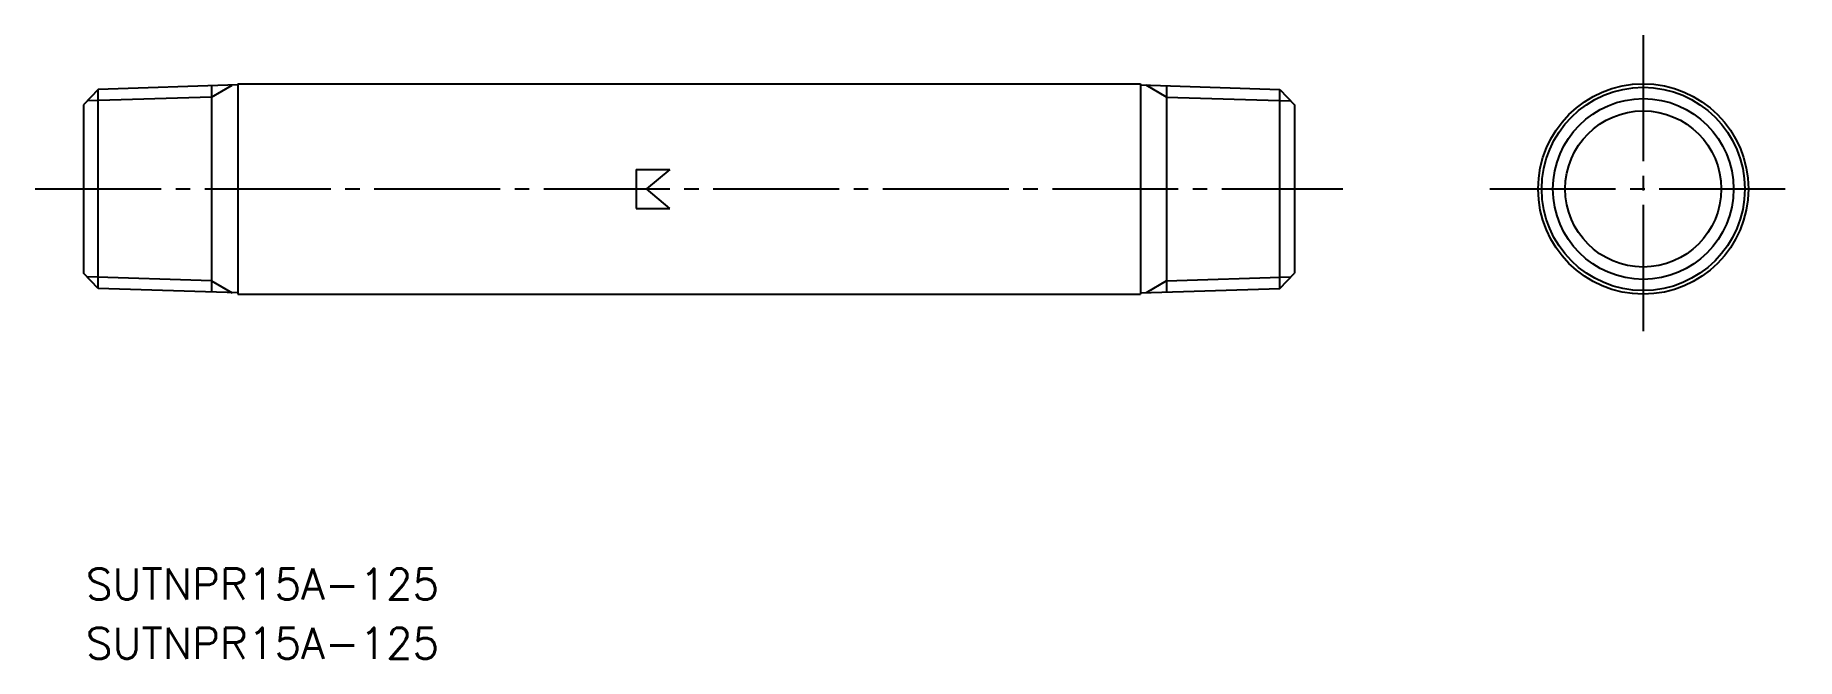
# Model space of a CAD drawing. Extents: x 42 to 223, y 151 to 215.
import ezdxf

# ---------------------------------------------------------------- set-up
doc = ezdxf.new("R2010")
doc.units = 0
doc.linetypes.add('CENTER', pattern=[17.5, 13, -1.5, 1.5, -1.5])
doc.layers.get('0').update_dxf_attribs({"linetype": 'CONTINUOUS'})
doc.layers.add('CENTER', color=1, linetype='CENTER')
doc.styles.get("Standard").update_dxf_attribs({"font": 'txt.shx', "bigfont": '@extfont2.shx'})

msp = doc.modelspace()

# ---------------------------------------------------------------- linework, layer by layer
at = {"color": 7, "linetype": 'CONTINUOUS'}
for p, q in [((48.01, 209.6), (46.51, 208)), ((62.41, 210.05), (48.01, 209.6)), ((48.01, 189.06), (48.01, 209.6)), ((59.71, 209.96), (59.71, 188.69)), ((62.41, 210.18), (155.61, 210.18)), ((62.41, 210.18), (62.41, 188.48)), ((155.61, 210.18), (155.61, 188.48)), ((155.61, 210.05), (170.01, 209.6)), ((158.31, 209.96), (158.31, 188.69)), ((170.01, 209.6), (171.51, 208)), ((170.01, 189.06), (170.01, 209.6)), ((46.51, 208), (46.51, 190.65)), ((171.51, 208), (171.51, 190.65)), ((103.53, 201.33), (103.53, 197.33)), ((103.53, 201.33), (107.01, 201.33)), ((107.01, 201.33), (104.63, 199.33)), ((107.01, 197.33), (104.63, 199.33)), ((103.53, 197.33), (107.01, 197.33)), ((48.01, 189.06), (46.51, 190.65)), ((170.01, 189.06), (171.51, 190.65)), ((62.41, 188.61), (48.01, 189.06)), ((62.41, 188.48), (155.61, 188.48)), ((155.61, 188.61), (170.01, 189.06))]:
    msp.add_line(p, q, dxfattribs=at)
at = {"color": 3, "linetype": 'CONTINUOUS'}
for p, q in [((59.71, 208.8), (61.84, 210.03)), ((158.31, 208.8), (156.18, 210.03)), ((59.71, 208.8), (46.88, 208.4)), ((158.31, 208.8), (171.14, 208.4)), ((59.71, 189.86), (46.88, 190.26)), ((59.71, 189.86), (61.84, 188.63)), ((158.31, 189.86), (156.18, 188.63)), ((158.31, 189.86), (171.14, 190.26))]:
    msp.add_line(p, q, dxfattribs=at)
at = {"color": 7, "linetype": 'CONTINUOUS'}
for radius in [10.85, 10.48, 8.05]:
    msp.add_circle((207.51, 199.33), radius, dxfattribs=at)
at = {"color": 3, "linetype": 'CONTINUOUS'}
msp.add_circle((207.51, 199.33), 9.32, dxfattribs=at)
at = {"layer": 'CENTER', "color": 1, "linetype": 'CENTER'}
for p, q in [((207.51, 215.18), (207.51, 183.48)), ((41.51, 199.33), (176.51, 199.33)), ((191.66, 199.33), (223.36, 199.33))]:
    msp.add_line(p, q, dxfattribs=at)

# ---------------------------------------------------------------- texts
at = {"color": 7, "linetype": 'CONTINUOUS'}
for p in [(46.73, 156.98), (46.73, 150.89)]:
    msp.add_text('SUTNPR15A-125', height=3.2, dxfattribs=at).set_placement(p)

doc.saveas('drawing.dxf')
